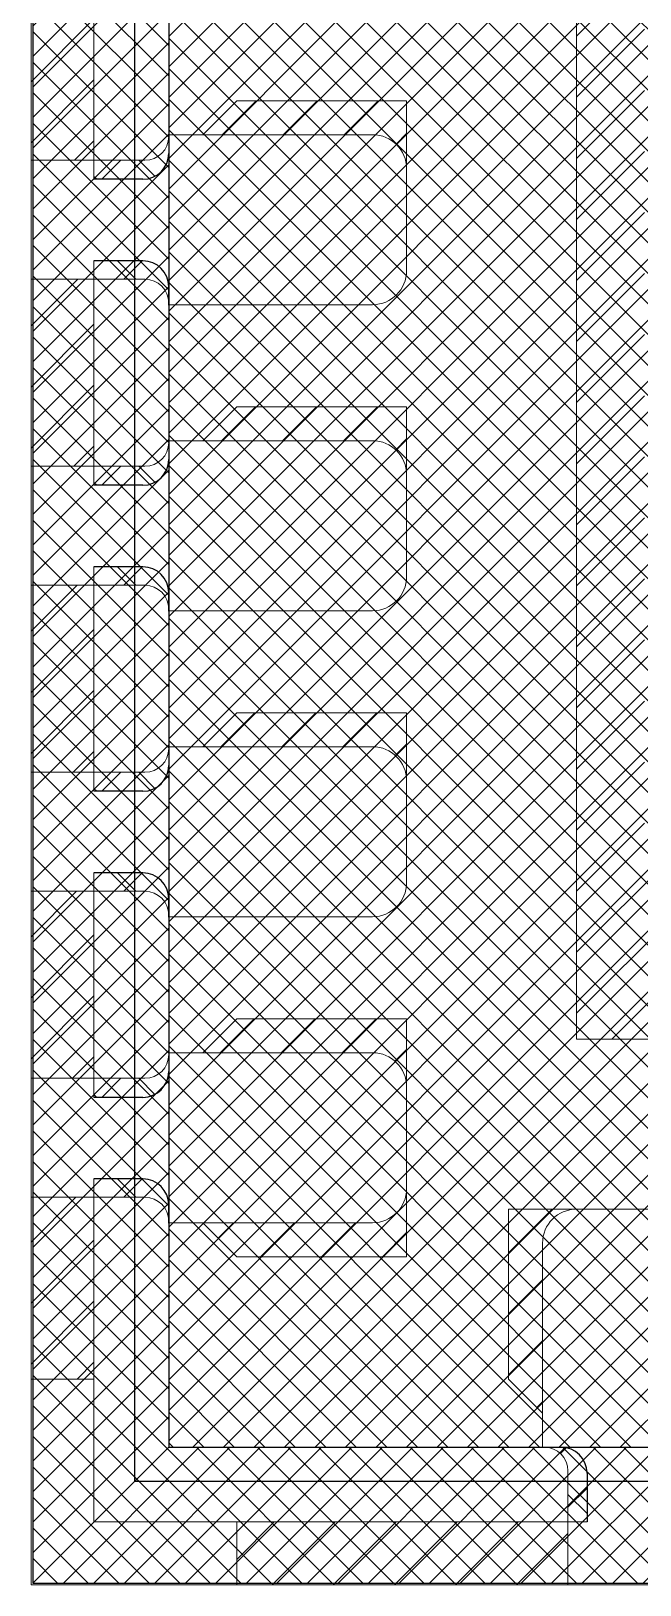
# Model space of a CAD drawing. Extents: x -4.2 to 13.4, y -4.2 to 26.3.
# Drawn here: x 8.704 to 9.152, y 6.3 to 7.443 of the extents above; entities that cross this region are included whole.
import ezdxf

# ---------------------------------------------------------------- set-up
doc = ezdxf.new("R2010")
doc.units = 0
doc.linetypes.add('SLD-Solid', pattern=[0])
doc.layers.add('AM_4', color=3, linetype='Continuous', lineweight=25)
doc.layers.add('LDF', color=7, linetype='SLD-Solid')
doc.layers.add('LF-LINE', color=1, linetype='Continuous')

# ---------------------------------------------------------------- blocks, each defined once
blk = doc.blocks.new('A$C4FDA2A6F')
h = blk.add_hatch()
h.set_pattern_fill('ANSI31', color=256, scale=0.01)
h.set_pattern_definition([(45, (-2.857637, 0.01955), (-0.02245064, 0.02245064), [])])
h.paths.add_polyline_path([(-2.8455, 0.0685), (-2.8918, 0.0685), (-2.8918, -0.0353), (-2.8455, -0.0353)])
h.paths.add_polyline_path([(-2.8455, -0.1228), (-2.8918, -0.1228), (-2.8918, -0.2603), (-2.8455, -0.2603)])
h.paths.add_polyline_path([(-2.8455, -0.3478), (-2.8918, -0.3478), (-2.8918, -0.4853), (-2.8455, -0.4853)])
h.paths.add_polyline_path([(-2.8455, -0.5728), (-2.8918, -0.5728), (-2.8918, -0.7103), (-2.8455, -0.7103)])
h.paths.add_polyline_path([(-2.8455, -0.7978), (-2.8918, -0.7978), (-2.8918, -0.9353), (-2.8455, -0.9353)])
h.paths.add_polyline_path([(-2.8455, -1.0228), (-2.8918, -1.0228), (-2.8918, -1.1603), (-2.8455, -1.1603)])
h.paths.add_polyline_path([(-2.8455, -1.2478), (-2.8918, -1.2478), (-2.8918, -1.3853), (-2.8455, -1.3853)])
h.paths.add_polyline_path([(-2.8455, -1.4728), (-2.8918, -1.4728), (-2.8918, -1.6103), (-2.8455, -1.6103)])
h.paths.add_polyline_path([(-2.8455, -1.6978), (-2.8918, -1.6978), (-2.8918, -1.8353), (-2.8455, -1.8353)])
h.paths.add_polyline_path([(-2.8455, -1.9228), (-2.8918, -1.9228), (-2.8918, -2.0603), (-2.8455, -2.0603)])
h.paths.add_polyline_path([(-2.8455, -2.1478), (-2.8918, -2.1478), (-2.8918, -2.2815), (-2.8455, -2.2815)])
h.paths.add_polyline_path([(-2.4468, 0.2197), (-2.7405, 0.2197), (-2.7405, 0.1735), (-2.4468, 0.1735)])
h.paths.add_polyline_path([(-2.2218, 0.2197), (-2.3593, 0.2197), (-2.3593, 0.1735), (-2.2218, 0.1735)])
h.paths.add_polyline_path([(-1.9968, 0.2197), (-2.1343, 0.2197), (-2.1343, 0.1735), (-1.9968, 0.1735)])
h.paths.add_polyline_path([(-1.7718, 0.2197), (-1.9093, 0.2197), (-1.9093, 0.1735), (-1.7718, 0.1735)])
h.paths.add_polyline_path([(-1.5468, 0.2197), (-1.6843, 0.2197), (-1.6843, 0.1735), (-1.5468, 0.1735)])
h.paths.add_polyline_path([(-1.2343, 0.2197), (-1.4593, 0.2197), (-1.4593, 0.1735), (-1.2343, 0.1735)])
h.paths.add_polyline_path([(-1.0093, 0.2197), (-1.1468, 0.2197), (-1.1468, 0.1735), (-1.0093, 0.1735)])
h.paths.add_polyline_path([(-0.7843, 0.2197), (-0.9218, 0.2197), (-0.9218, 0.1735), (-0.7843, 0.1735)])
h.paths.add_polyline_path([(-0.5593, 0.2197), (-0.6968, 0.2197), (-0.6968, 0.1735), (-0.5593, 0.1735)])
h.paths.add_polyline_path([(-0.3343, 0.2197), (-0.4718, 0.2197), (-0.4718, 0.1735), (-0.3343, 0.1735)])
h.paths.add_polyline_path([(0.0845, 0.2197), (-0.2468, 0.2197), (-0.2468, 0.1735), (-0.0155, 0.1735), (-0.0155, 0.1435), (0.0845, 0.1435)])
h.paths.add_polyline_path([(-0.353, 0.0985), (-0.378, 0.0735), (-0.428, 0.0735), (-0.453, 0.0985), (-0.453, 0.0185), (-0.353, 0.0185)])
h.paths.add_polyline_path([(-0.578, 0.0985), (-0.603, 0.0735), (-0.653, 0.0735), (-0.678, 0.0985), (-0.678, 0.0185), (-0.578, 0.0185)])
h.paths.add_polyline_path([(-0.803, 0.0985), (-0.828, 0.0735), (-0.878, 0.0735), (-0.903, 0.0985), (-0.903, 0.0185), (-0.803, 0.0185)])
h.paths.add_polyline_path([(-1.028, 0.0985), (-1.053, 0.0735), (-1.103, 0.0735), (-1.128, 0.0985), (-1.128, 0.0185), (-1.028, 0.0185)])
h.paths.add_polyline_path([(-1.5655, 0.0985), (-1.5905, 0.0735), (-1.6405, 0.0735), (-1.6655, 0.0985), (-1.6655, 0.0185), (-1.5655, 0.0185)])
h.paths.add_polyline_path([(-1.7905, 0.0985), (-1.8155, 0.0735), (-1.8655, 0.0735), (-1.8905, 0.0985), (-1.8905, 0.0185), (-1.7905, 0.0185)])
h.paths.add_polyline_path([(-2.0155, 0.0985), (-2.0405, 0.0735), (-2.0905, 0.0735), (-2.1155, 0.0985), (-2.1155, 0.0185), (-2.0155, 0.0185)])
h.paths.add_polyline_path([(-2.2405, 0.0985), (-2.2655, 0.0735), (-2.3155, 0.0735), (-2.3405, 0.0985), (-2.3405, 0.0185), (-2.2405, 0.0185)])
edge = h.paths.add_edge_path()
edge.add_line((-1.4155, 0.0735), (-1.4405, 0.0735))
edge.add_line((-1.4405, 0.0735), (-1.4405, 0.0085))
edge.add_line((-1.4405, 0.0085), (-1.4655, 0.0085))
edge.add_line((-1.4655, 0.0085), (-1.4655, -0.9065))
edge.add_line((-1.4655, -0.9065), (-2.2655, -0.9065))
edge.add_line((-2.2655, -0.9065), (-2.2655, -0.919))
edge.add_arc((-2.228, -0.919), 0.0375, 180, 270)
edge.add_line((-2.228, -0.9565), (-1.4405, -0.9565))
edge.add_arc((-1.4405, -0.9315), 0.025, 270, 360)
edge.add_line((-1.4155, -0.9315), (-1.4155, 0.0735))
edge = h.paths.add_edge_path()
edge.add_line((-2.6155, -0.6665), (-2.7405, -0.6665))
edge.add_line((-2.7405, -0.6665), (-2.7655, -0.6915))
edge.add_line((-2.7655, -0.6915), (-2.6405, -0.6915))
edge.add_arc((-2.6405, -0.7165), 0.025, 0, 90, ccw=False)
edge.add_line((-2.6155, -0.7165), (-2.6155, -0.6665))
edge = h.paths.add_edge_path()
edge.add_line((-2.6155, -0.8915), (-2.7405, -0.8915))
edge.add_line((-2.7405, -0.8915), (-2.7655, -0.9165))
edge.add_line((-2.7655, -0.9165), (-2.6405, -0.9165))
edge.add_arc((-2.6405, -0.9415), 0.025, 0, 90, ccw=False)
edge.add_line((-2.6155, -0.9415), (-2.6155, -0.8915))
edge = h.paths.add_edge_path()
edge.add_line((-2.6155, -1.1165), (-2.7405, -1.1165))
edge.add_line((-2.7405, -1.1165), (-2.7655, -1.1415))
edge.add_line((-2.7655, -1.1415), (-2.6405, -1.1415))
edge.add_arc((-2.6405, -1.1665), 0.025, 0, 90, ccw=False)
edge.add_line((-2.6155, -1.1665), (-2.6155, -1.1165))
edge = h.paths.add_edge_path()
edge.add_line((-2.6155, -1.3415), (-2.7405, -1.3415))
edge.add_line((-2.7405, -1.3415), (-2.7655, -1.3665))
edge.add_line((-2.7655, -1.3665), (-2.6405, -1.3665))
edge.add_arc((-2.6405, -1.3915), 0.025, 0, 90, ccw=False)
edge.add_line((-2.6155, -1.3915), (-2.6155, -1.3415))
edge = h.paths.add_edge_path()
edge.add_line((-2.6155, -1.5665), (-2.7405, -1.5665))
edge.add_line((-2.7405, -1.5665), (-2.7655, -1.5915))
edge.add_line((-2.7655, -1.5915), (-2.6405, -1.5915))
edge.add_arc((-2.6405, -1.6165), 0.025, 0, 90, ccw=False)
edge.add_line((-2.6155, -1.6165), (-2.6155, -1.5665))
edge = h.paths.add_edge_path()
edge.add_line((-2.6155, -1.7915), (-2.7405, -1.7915))
edge.add_line((-2.7405, -1.7915), (-2.7655, -1.8165))
edge.add_line((-2.7655, -1.8165), (-2.6405, -1.8165))
edge.add_arc((-2.6405, -1.8415), 0.025, 0, 90, ccw=False)
edge.add_line((-2.6155, -1.8415), (-2.6155, -1.7915))
edge = h.paths.add_edge_path()
edge.add_line((-2.6155, -2.0165), (-2.7405, -2.0165))
edge.add_line((-2.7405, -2.0165), (-2.7655, -2.0415))
edge.add_line((-2.7655, -2.0415), (-2.6405, -2.0415))
edge.add_arc((-2.6405, -2.0665), 0.025, 0, 90, ccw=False)
edge.add_line((-2.6155, -2.0665), (-2.6155, -2.0165))
edge = h.paths.add_edge_path()
edge.add_arc((-2.6405, -2.1415), 0.025, -90, 0, ccw=False)
edge.add_line((-2.6405, -2.1665), (-2.7655, -2.1665))
edge.add_line((-2.7655, -2.1665), (-2.7405, -2.1915))
edge.add_line((-2.7405, -2.1915), (-2.6155, -2.1915))
edge.add_line((-2.6155, -2.1915), (-2.6155, -2.1415))
edge = h.paths.add_edge_path()
edge.add_arc((-2.4905, -2.1815), 0.025, 90, 180, ccw=False)
edge.add_line((-2.4905, -2.1565), (-2.5405, -2.1565))
edge.add_line((-2.5405, -2.1565), (-2.5405, -2.2815))
edge.add_line((-2.5405, -2.2815), (-2.5155, -2.3065))
edge.add_line((-2.5155, -2.3065), (-2.5155, -2.1815))
edge = h.paths.add_edge_path()
edge.add_line((-2.3655, -2.1565), (-2.4155, -2.1565))
edge.add_arc((-2.4155, -2.1815), 0.025, 0, 90, ccw=False)
edge.add_line((-2.3905, -2.1815), (-2.3905, -2.3065))
edge.add_line((-2.3905, -2.3065), (-2.3655, -2.2815))
edge.add_line((-2.3655, -2.2815), (-2.3655, -2.1565))
edge = h.paths.add_edge_path()
edge.add_arc((-2.0405, -2.1815), 0.025, 90, 180, ccw=False)
edge.add_line((-2.0405, -2.1565), (-2.0905, -2.1565))
edge.add_line((-2.0905, -2.1565), (-2.0905, -2.2815))
edge.add_line((-2.0905, -2.2815), (-2.0655, -2.3065))
edge.add_line((-2.0655, -2.3065), (-2.0655, -2.1815))
edge = h.paths.add_edge_path()
edge.add_line((-1.9155, -2.1565), (-1.9655, -2.1565))
edge.add_arc((-1.9655, -2.1815), 0.025, 0, 90, ccw=False)
edge.add_line((-1.9405, -2.1815), (-1.9405, -2.3065))
edge.add_line((-1.9405, -2.3065), (-1.9155, -2.2815))
edge.add_line((-1.9155, -2.2815), (-1.9155, -2.1565))
edge = h.paths.add_edge_path()
edge.add_line((-0.0155, -2.3565), (0.0845, -2.3565))
edge.add_line((0.0845, -2.3565), (0.0845, -2.2315))
edge.add_line((0.0845, -2.2315), (0.1345, -2.1815))
edge.add_line((0.1345, -2.1815), (-0.0155, -2.1815))
edge.add_line((-0.0155, -2.1815), (-0.0155, -0.0315))
edge.add_line((-0.0155, -0.0315), (0.1345, -0.0315))
edge.add_line((0.1345, -0.0315), (0.0845, 0.0185))
edge.add_line((0.0845, 0.0185), (0.0845, 0.1435))
edge.add_line((0.0845, 0.1435), (-0.0155, 0.1435))
edge.add_line((-0.0155, 0.1435), (-0.0155, 0.0185))
edge.add_line((-0.0155, 0.0185), (-0.103, 0.0185))
edge.add_arc((-0.103, -0.0315), 0.05, 90, 180)
edge.add_line((-0.153, -0.0315), (-0.153, -2.1815))
edge.add_arc((-0.103, -2.1815), 0.05, 180, 270)
edge.add_line((-0.103, -2.2315), (-0.0155, -2.2315))
edge.add_line((-0.0155, -2.2315), (-0.0155, -2.3565))
h = blk.add_hatch()
h.set_pattern_fill('ANSI31', color=256, scale=0.01)
h.set_pattern_definition([(45, (-33.184734, -46.211243), (-0.02245064, 0.02245064), [])])
edge = h.paths.add_edge_path()
edge.add_line((-2.4905, -2.0315), (-2.2905, -2.0315))
edge.add_line((-2.2905, -2.0315), (-2.2905, -2.1815))
edge.add_arc((-2.2655, -2.1815), 0.025, 450, 540, ccw=False)
edge.add_line((-2.2655, -2.1565), (-2.1905, -2.1565))
edge.add_arc((-2.1905, -2.1815), 0.025, 360, 450, ccw=False)
edge.add_line((-2.1655, -2.1815), (-2.1655, -2.0315))
edge.add_line((-2.1655, -2.0315), (-1.6155, -2.0315))
edge.add_line((-1.6155, -2.0315), (-1.6155, -2.1815))
edge.add_arc((-1.5905, -2.1815), 0.025, 450, 540, ccw=False)
edge.add_line((-1.5905, -2.1565), (-1.5155, -2.1565))
edge.add_arc((-1.5155, -2.1815), 0.025, 360, 450, ccw=False)
edge.add_line((-1.4905, -2.1815), (-1.4905, -2.0315))
edge.add_line((-1.4905, -2.0315), (-1.4155, -2.0315))
edge.add_line((-1.4155, -2.0315), (-1.4155, -1.3565))
edge.add_line((-1.4155, -1.3565), (-1.2655, -1.3565))
edge.add_line((-1.2655, -1.3565), (-1.2655, -1.1065))
edge.add_line((-1.2655, -1.1065), (-1.4155, -1.1065))
edge.add_line((-1.4155, -1.1065), (-1.4155, -1.0565))
edge.add_line((-1.4155, -1.0565), (-2.4905, -1.0565))
edge.add_line((-2.4905, -1.0565), (-2.4905, -2.0315))
h.paths.add_polyline_path([(-1.4655, -1.1065), (-1.4655, -1.544), (-1.4655, -1.9815), (-2.3405, -1.9815), (-2.4405, -1.8815), (-2.4405, -1.1065)], flags=16)
edge = h.paths.add_edge_path()
edge.add_line((-1.2655, -2.3115), (-1.2405, -2.2865))
edge.add_line((-1.2405, -2.2865), (-1.1905, -2.2865))
edge.add_line((-1.1905, -2.2865), (-1.1655, -2.3115))
edge.add_line((-1.1655, -2.3115), (-1.1655, -2.3315))
edge.add_line((-1.1655, -2.3315), (-1.1643, -2.3315))
edge.add_arc((-1.1643, -2.349), 0.0175, 360, 450, ccw=False)
edge.add_line((-1.1468, -2.349), (-1.1468, -2.3565))
edge.add_line((-1.1468, -2.3565), (-1.0593, -2.3565))
edge.add_line((-1.0593, -2.3565), (-1.0593, -2.349))
edge.add_arc((-1.0418, -2.349), 0.0175, 90, 180, ccw=False)
edge.add_line((-1.0418, -2.3315), (-1.0405, -2.3315))
edge.add_line((-1.0405, -2.3315), (-1.0405, -1.9815))
edge.add_line((-1.0405, -1.9815), (-1.1155, -1.9815))
edge.add_line((-1.1155, -1.9815), (-1.2655, -1.9815))
edge.add_line((-1.2655, -1.9815), (-1.2655, -2.0315))
edge.add_line((-1.2655, -2.0315), (-1.228, -2.0315))
edge.add_line((-1.228, -2.0315), (-1.228, -2.1565))
edge.add_line((-1.228, -2.1565), (-1.2905, -2.1565))
edge.add_arc((-1.2905, -2.1815), 0.025, 360, 450, ccw=False)
edge.add_line((-1.2655, -2.1815), (-1.2655, -2.3115))
h.paths.add_polyline_path([(-1.2155, -1.7565), (-1.1155, -1.7565), (-1.1155, -1.894), (-0.9655, -1.894), (-0.9655, -1.6253), (-1.2155, -1.6253)])
at = {"linetype": 'ByBlock', "ltscale": 10}
h = blk.add_hatch(dxfattribs=at)
h.set_pattern_fill('ANSI37', color=3, scale=0.01, angle=180, style=0)
h.set_pattern_definition([(225, (-2.830144, -1.468638), (0.022451, -0.022451), []), (315, (-2.830144, -1.468638), (0.022451, 0.022451), [])])
h.paths.add_polyline_path([(-2.8455, -1.4728), (-2.8155, -1.4728), (-2.8155, -1.4593), (-2.8455, -1.4593)])
h.paths.add_polyline_path([(-2.8155, -1.4728), (-2.808, -1.4728, -0.413571), (-2.7905, -1.4902), (-2.7905, -1.4783, 0.414214), (-2.8095, -1.4593), (-2.8155, -1.4593)])
h.paths.add_polyline_path([(-2.8455, -1.3993), (-2.8155, -1.3993), (-2.8155, -1.3853), (-2.8455, -1.3853)])
h.paths.add_polyline_path([(-2.8155, -1.3993), (-2.8095, -1.3993, 0.414214), (-2.7905, -1.3803), (-2.7905, -1.3677, -0.414856), (-2.808, -1.3853), (-2.8155, -1.3853)])
h = blk.add_hatch(dxfattribs=at)
h.set_pattern_fill('ANSI37', color=3, scale=0.01, angle=180, style=0)
h.set_pattern_definition([(225, (-2.830144, -1.693638), (0.022451, -0.022451), []), (315, (-2.830144, -1.693638), (0.022451, 0.022451), [])])
h.paths.add_polyline_path([(-2.8455, -1.6978), (-2.8155, -1.6978), (-2.8155, -1.6843), (-2.8455, -1.6843)])
h.paths.add_polyline_path([(-2.8155, -1.6978), (-2.808, -1.6978, -0.413571), (-2.7905, -1.7152), (-2.7905, -1.7033, 0.414214), (-2.8095, -1.6843), (-2.8155, -1.6843)])
h.paths.add_polyline_path([(-2.8455, -1.6243), (-2.8155, -1.6243), (-2.8155, -1.6103), (-2.8455, -1.6103)])
h.paths.add_polyline_path([(-2.8155, -1.6243), (-2.8095, -1.6243, 0.414214), (-2.7905, -1.6053), (-2.7905, -1.5927, -0.414856), (-2.808, -1.6103), (-2.8155, -1.6103)])
h = blk.add_hatch(dxfattribs=at)
h.set_pattern_fill('ANSI37', color=3, scale=0.01, angle=180, style=0)
h.set_pattern_definition([(225, (-2.830144, -1.918638), (0.022451, -0.022451), []), (315, (-2.830144, -1.918638), (0.022451, 0.022451), [])])
h.paths.add_polyline_path([(-2.8455, -1.9228), (-2.8155, -1.9228), (-2.8155, -1.9093), (-2.8455, -1.9093)])
h.paths.add_polyline_path([(-2.8155, -1.9228), (-2.808, -1.9228, -0.413571), (-2.7905, -1.9402), (-2.7905, -1.9283, 0.414214), (-2.8095, -1.9093), (-2.8155, -1.9093)])
h.paths.add_polyline_path([(-2.8455, -1.8493), (-2.8155, -1.8493), (-2.8155, -1.8353), (-2.8455, -1.8353)])
h.paths.add_polyline_path([(-2.8155, -1.8493), (-2.8095, -1.8493, 0.414214), (-2.7905, -1.8303), (-2.7905, -1.8177, -0.414856), (-2.808, -1.8353), (-2.8155, -1.8353)])
h = blk.add_hatch(dxfattribs=at)
h.set_pattern_fill('ANSI37', color=3, scale=0.01, angle=180, style=0)
h.set_pattern_definition([(225, (-2.830144, -2.143638), (0.022451, -0.022451), []), (315, (-2.830144, -2.143638), (0.022451, 0.022451), [])])
h.paths.add_polyline_path([(-2.8455, -2.1478), (-2.8155, -2.1478), (-2.8155, -2.1343), (-2.8455, -2.1343)])
h.paths.add_polyline_path([(-2.8155, -2.1478), (-2.808, -2.1478, -0.413571), (-2.7905, -2.1652), (-2.7905, -2.1533, 0.414214), (-2.8095, -2.1343), (-2.8155, -2.1343)])
h.paths.add_polyline_path([(-2.8455, -2.0743), (-2.8155, -2.0743), (-2.8155, -2.0603), (-2.8455, -2.0603)])
h.paths.add_polyline_path([(-2.8155, -2.0743), (-2.8095, -2.0743, 0.414214), (-2.7905, -2.0553), (-2.7905, -2.0427, -0.414856), (-2.808, -2.0603), (-2.8155, -2.0603)])
h = blk.add_hatch(dxfattribs=at)
h.set_pattern_fill('ANSI37', color=3, scale=0.01, angle=-90, style=0)
h.set_pattern_definition([(315, (-2.41343, -2.371147), (0.022451, 0.022451), []), (45, (-2.41343, -2.371147), (-0.022451, 0.022451), [])])
h.paths.add_polyline_path([(-2.4093, -2.3865), (-2.4093, -2.3565), (-2.4228, -2.3565), (-2.4228, -2.3865)])
h.paths.add_polyline_path([(-2.4093, -2.3565), (-2.4093, -2.349, -0.413571), (-2.3918, -2.3315), (-2.4038, -2.3315, 0.414214), (-2.4228, -2.3505), (-2.4228, -2.3565)])
h.paths.add_polyline_path([(-2.4828, -2.3865), (-2.4828, -2.3565), (-2.4968, -2.3565), (-2.4968, -2.3865)])
h.paths.add_polyline_path([(-2.4828, -2.3565), (-2.4828, -2.3505, 0.414214), (-2.5018, -2.3315), (-2.5143, -2.3315, -0.414856), (-2.4968, -2.349), (-2.4968, -2.3565)])
h = blk.add_hatch()
h.set_pattern_fill('ANSI31', color=256, scale=0.01)
h.set_pattern_definition([(45, (-2.563682, -2.406052), (-0.02245064, 0.02245064), [])])
h.paths.add_polyline_path([(-2.4968, -2.3865), (-2.7405, -2.3865), (-2.7405, -2.4328), (-2.4968, -2.4328)])
h.paths.add_polyline_path([(-2.2718, -2.3865), (-2.4093, -2.3865), (-2.4093, -2.4328), (-2.2718, -2.4328)])
h.paths.add_polyline_path([(-2.0468, -2.3865), (-2.1843, -2.3865), (-2.1843, -2.4328), (-2.0468, -2.4328)])
h.paths.add_polyline_path([(-1.8218, -2.3865), (-1.9593, -2.3865), (-1.9593, -2.4328), (-1.8218, -2.4328)])
h.paths.add_polyline_path([(-1.5968, -2.3865), (-1.7343, -2.3865), (-1.7343, -2.4328), (-1.5968, -2.4328)])
h.paths.add_polyline_path([(-1.3718, -2.3865), (-1.5093, -2.3865), (-1.5093, -2.4328), (-1.3718, -2.4328)])
h.paths.add_polyline_path([(-1.1468, -2.3865), (-1.2843, -2.3865), (-1.2843, -2.4328), (-1.1468, -2.4328)])
h.paths.add_polyline_path([(-0.8343, -2.3865), (-1.0593, -2.3865), (-1.0593, -2.4328), (-0.8343, -2.4328)])
h.paths.add_polyline_path([(-0.6093, -2.3865), (-0.7468, -2.3865), (-0.7468, -2.4328), (-0.6093, -2.4328)])
h.paths.add_polyline_path([(-0.3843, -2.3865), (-0.5218, -2.3865), (-0.5218, -2.4328), (-0.3843, -2.4328)])
h.paths.add_polyline_path([(0.0845, -2.3565), (-0.0155, -2.3565), (-0.0155, -2.3865), (-0.2968, -2.3865), (-0.2968, -2.4328), (0.0845, -2.4328)])
at = {"color": 6, "linetype": 'SLD-Solid'}
for q in [(-2.8155, 0.1435), (0.1845, -2.3565)]:
    blk.add_line((-2.8155, -2.3565), q, dxfattribs=at)
at = {"layer": 'LDF', "linetype": 'SLD-Solid', "lineweight": 15}
for p, q in [((-2.8918, -2.4328), (-2.8918, 0.2197)), ((-2.4905, -2.0315), (-2.4905, -1.0565)), ((-2.8455, -1.2343), (-2.8455, -1.3993)), ((-2.8455, -1.2343), (-2.8455, -1.3993)), ((-2.8918, -1.3853), (-2.8918, -1.2478)), ((-2.8918, -1.3853), (-2.8918, -1.2478)), ((-2.7655, -1.3665), (-2.7405, -1.3415)), ((-2.7655, -1.3665), (-2.7405, -1.3415)), ((-2.7405, -1.3415), (-2.6155, -1.3415)), ((-2.7405, -1.3415), (-2.6155, -1.3415)), ((-2.6155, -1.3415), (-2.6155, -1.3915)), ((-2.6155, -1.4665), (-2.6155, -1.3415)), ((-2.6155, -1.3415), (-2.6155, -1.3915)), ((-2.6155, -1.4665), (-2.6155, -1.3415)), ((-2.7655, -1.3665), (-2.7905, -1.3665)), ((-2.6405, -1.3665), (-2.7905, -1.3665)), ((-2.7905, -1.3678), (-2.7905, -1.3665)), ((-2.7655, -1.3665), (-2.7905, -1.3665)), ((-2.6405, -1.3665), (-2.7905, -1.3665)), ((-2.7905, -1.3678), (-2.7905, -1.3665)), ((-2.7905, -1.3665), (-2.7905, -1.3678)), ((-2.6405, -1.3665), (-2.7655, -1.3665)), ((-2.6405, -1.3665), (-2.7655, -1.3665)), ((-2.8155, -1.3853), (-2.8918, -1.3853)), ((-2.8455, -1.3853), (-2.8918, -1.3853)), ((-2.8155, -1.3853), (-2.8918, -1.3853)), ((-2.8455, -1.3853), (-2.8918, -1.3853)), ((-2.8155, -1.3853), (-2.8455, -1.3853)), ((-2.8155, -1.3853), (-2.8455, -1.3853)), ((-2.8155, -1.3853), (-2.8455, -1.3853)), ((-2.808, -1.3853), (-2.8155, -1.3853)), ((-2.808, -1.3853), (-2.8155, -1.3853)), ((-2.8155, -1.4728), (-2.8155, -1.3853)), ((-2.8155, -1.3853), (-2.808, -1.3853)), ((-2.6155, -1.4665), (-2.6155, -1.3915)), ((-2.6155, -1.4665), (-2.6155, -1.3915)), ((-2.8455, -1.4593), (-2.8455, -1.6192)), ((-2.8455, -1.4593), (-2.8455, -1.6243)), ((-2.8918, -1.4728), (-2.8455, -1.4728)), ((-2.8918, -1.4728), (-2.8155, -1.4728)), ((-2.8918, -1.6103), (-2.8918, -1.4728)), ((-2.8918, -1.4728), (-2.8455, -1.4728)), ((-2.8918, -1.4728), (-2.8155, -1.4728)), ((-2.8918, -1.6103), (-2.8918, -1.4728)), ((-2.8455, -1.4728), (-2.8155, -1.4728)), ((-2.8455, -1.4728), (-2.8155, -1.4728)), ((-2.8455, -1.4728), (-2.8155, -1.4728)), ((-2.8155, -1.4728), (-2.808, -1.4728)), ((-2.8155, -1.4728), (-2.808, -1.4728)), ((-2.808, -1.4728), (-2.8155, -1.4728)), ((-2.7905, -1.4915), (-2.7905, -1.4903)), ((-2.7905, -1.4915), (-2.7905, -1.4903)), ((-2.7905, -1.4903), (-2.7905, -1.4915)), ((-2.6405, -1.4915), (-2.7905, -1.4915)), ((-2.6405, -1.4915), (-2.7905, -1.4915)), ((-2.7655, -1.5915), (-2.7405, -1.5665)), ((-2.7655, -1.5915), (-2.7405, -1.5665)), ((-2.7405, -1.5665), (-2.6155, -1.5665)), ((-2.7405, -1.5665), (-2.6155, -1.5665)), ((-2.6155, -1.5665), (-2.6155, -1.6165)), ((-2.6155, -1.6915), (-2.6155, -1.5665)), ((-2.6155, -1.5665), (-2.6155, -1.6165)), ((-2.6155, -1.6915), (-2.6155, -1.5665)), ((-2.7655, -1.5915), (-2.7905, -1.5915)), ((-2.6405, -1.5915), (-2.7905, -1.5915)), ((-2.7905, -1.5928), (-2.7905, -1.5915)), ((-2.7655, -1.5915), (-2.7905, -1.5915)), ((-2.6405, -1.5915), (-2.7905, -1.5915)), ((-2.7905, -1.5928), (-2.7905, -1.5915)), ((-2.7905, -1.5915), (-2.7905, -1.5928)), ((-2.6405, -1.5915), (-2.7655, -1.5915)), ((-2.6405, -1.5915), (-2.7655, -1.5915)), ((-2.8155, -1.6103), (-2.8918, -1.6103)), ((-2.8455, -1.6103), (-2.8918, -1.6103)), ((-2.8155, -1.6103), (-2.8918, -1.6103)), ((-2.8455, -1.6103), (-2.8918, -1.6103)), ((-2.8155, -1.6103), (-2.8455, -1.6103)), ((-2.8155, -1.6103), (-2.8455, -1.6103)), ((-2.8155, -1.6103), (-2.8455, -1.6103)), ((-2.808, -1.6103), (-2.8155, -1.6103)), ((-2.808, -1.6103), (-2.8155, -1.6103)), ((-2.8155, -1.6978), (-2.8155, -1.6103)), ((-2.8155, -1.6103), (-2.808, -1.6103)), ((-2.6155, -1.6915), (-2.6155, -1.6165)), ((-2.6155, -1.6915), (-2.6155, -1.6165)), ((-2.8455, -1.6843), (-2.8455, -1.8493)), ((-2.8455, -1.6843), (-2.8455, -1.8493)), ((-2.8918, -1.6978), (-2.8455, -1.6978)), ((-2.8918, -1.6978), (-2.8155, -1.6978)), ((-2.8918, -1.8353), (-2.8918, -1.6978)), ((-2.8918, -1.6978), (-2.8455, -1.6978)), ((-2.8918, -1.6978), (-2.8155, -1.6978)), ((-2.8918, -1.8353), (-2.8918, -1.6978)), ((-2.8455, -1.6978), (-2.8155, -1.6978)), ((-2.8455, -1.6978), (-2.8155, -1.6978)), ((-2.8455, -1.6978), (-2.8155, -1.6978)), ((-2.8155, -1.6978), (-2.808, -1.6978)), ((-2.8155, -1.6978), (-2.808, -1.6978)), ((-2.808, -1.6978), (-2.8155, -1.6978)), ((-2.7905, -1.7165), (-2.7905, -1.7153)), ((-2.7905, -1.7165), (-2.7905, -1.7153)), ((-2.7905, -1.7153), (-2.7905, -1.7165)), ((-2.6405, -1.7165), (-2.7905, -1.7165)), ((-2.6405, -1.7165), (-2.7905, -1.7165)), ((-2.7655, -1.8165), (-2.7405, -1.7915)), ((-2.7405, -1.7915), (-2.6155, -1.7915)), ((-2.6155, -1.7915), (-2.6155, -1.8415)), ((-2.6155, -1.9165), (-2.6155, -1.7915)), ((-2.7655, -1.8165), (-2.7905, -1.8165)), ((-2.6405, -1.8165), (-2.7905, -1.8165)), ((-2.7905, -1.8178), (-2.7905, -1.8165)), ((-2.7905, -1.8165), (-2.7905, -1.8178)), ((-2.6405, -1.8165), (-2.7655, -1.8165)), ((-2.8155, -1.8353), (-2.8918, -1.8353)), ((-2.8455, -1.8353), (-2.8918, -1.8353)), ((-2.8155, -1.8353), (-2.8918, -1.8353)), ((-2.8455, -1.8353), (-2.8918, -1.8353)), ((-2.8155, -1.8353), (-2.8455, -1.8353)), ((-2.8155, -1.8353), (-2.8455, -1.8353)), ((-2.8155, -1.8353), (-2.8455, -1.8353)), ((-2.808, -1.8353), (-2.8155, -1.8353)), ((-2.808, -1.8353), (-2.8155, -1.8353)), ((-2.8155, -1.9228), (-2.8155, -1.8353)), ((-2.8155, -1.8353), (-2.808, -1.8353)), ((-2.6155, -1.9165), (-2.6155, -1.8415)), ((-2.8455, -1.9093), (-2.8455, -2.0743)), ((-2.8455, -1.9093), (-2.8455, -2.0743)), ((-2.8918, -1.9228), (-2.8455, -1.9228)), ((-2.8918, -1.9228), (-2.8155, -1.9228)), ((-2.8918, -2.0603), (-2.8918, -1.9228)), ((-2.8918, -1.9228), (-2.8455, -1.9228)), ((-2.8918, -1.9228), (-2.8155, -1.9228)), ((-2.8918, -2.0603), (-2.8918, -1.9228)), ((-2.8455, -1.9228), (-2.8155, -1.9228)), ((-2.8455, -1.9228), (-2.8155, -1.9228)), ((-2.8455, -1.9228), (-2.8155, -1.9228)), ((-2.8155, -1.9228), (-2.808, -1.9228)), ((-2.8155, -1.9228), (-2.808, -1.9228)), ((-2.808, -1.9228), (-2.8155, -1.9228)), ((-2.7905, -1.9415), (-2.7905, -1.9403)), ((-2.7905, -1.9403), (-2.7905, -1.9415)), ((-2.6405, -1.9415), (-2.7905, -1.9415)), ((-2.7655, -2.0415), (-2.7405, -2.0165)), ((-2.7405, -2.0165), (-2.6155, -2.0165)), ((-2.6155, -2.0165), (-2.6155, -2.0665)), ((-2.6155, -2.1915), (-2.6155, -2.0165)), ((-2.4905, -2.0315), (-2.2905, -2.0315)), ((-2.7655, -2.0415), (-2.7905, -2.0415)), ((-2.6405, -2.0415), (-2.7905, -2.0415)), ((-2.7905, -2.0428), (-2.7905, -2.0415)), ((-2.7905, -2.0415), (-2.7905, -2.0428)), ((-2.6405, -2.0415), (-2.7655, -2.0415)), ((-2.8155, -2.0603), (-2.8918, -2.0603)), ((-2.8455, -2.0603), (-2.8918, -2.0603)), ((-2.8155, -2.0603), (-2.8918, -2.0603)), ((-2.8455, -2.0603), (-2.8918, -2.0603)), ((-2.8155, -2.0603), (-2.8455, -2.0603)), ((-2.8155, -2.0603), (-2.8455, -2.0603)), ((-2.8155, -2.0603), (-2.8455, -2.0603)), ((-2.808, -2.0603), (-2.8155, -2.0603)), ((-2.808, -2.0603), (-2.8155, -2.0603)), ((-2.8155, -2.1478), (-2.8155, -2.0603)), ((-2.8155, -2.0603), (-2.808, -2.0603)), ((-2.6155, -2.1415), (-2.6155, -2.0665)), ((-2.8455, -2.3865), (-2.8455, -2.1343)), ((-2.8455, -2.1343), (-2.8455, -2.2815)), ((-2.8455, -2.3865), (-2.8455, -2.1343)), ((-2.8455, -2.1343), (-2.8455, -2.2815)), ((-2.8918, -2.1478), (-2.8455, -2.1478)), ((-2.8918, -2.1478), (-2.8155, -2.1478)), ((-2.8918, -2.2815), (-2.8918, -2.1478)), ((-2.8918, -2.1478), (-2.8455, -2.1478)), ((-2.8918, -2.1478), (-2.8155, -2.1478)), ((-2.8918, -2.2815), (-2.8918, -2.1478)), ((-2.8455, -2.1478), (-2.8155, -2.1478)), ((-2.8455, -2.1478), (-2.8155, -2.1478)), ((-2.8455, -2.1478), (-2.8155, -2.1478)), ((-2.8155, -2.1478), (-2.808, -2.1478)), ((-2.8155, -2.1478), (-2.808, -2.1478)), ((-2.808, -2.1478), (-2.8155, -2.1478)), ((-2.6155, -2.1415), (-2.6155, -2.1915)), ((-2.5405, -2.1565), (-2.4905, -2.1565)), ((-2.3655, -2.1565), (-2.5405, -2.1565)), ((-2.5405, -2.2815), (-2.5405, -2.1565)), ((-2.4155, -2.1565), (-2.4905, -2.1565)), ((-2.7905, -2.1665), (-2.7905, -2.1653)), ((-2.7905, -2.1653), (-2.7905, -2.1665)), ((-2.7655, -2.1665), (-2.7905, -2.1665)), ((-2.6405, -2.1665), (-2.7905, -2.1665)), ((-2.6405, -2.1665), (-2.7655, -2.1665)), ((-2.7655, -2.1665), (-2.7405, -2.1915)), ((-2.5155, -2.1815), (-2.5155, -2.3065)), ((-2.5155, -2.1815), (-2.5155, -2.3315)), ((-2.7405, -2.1915), (-2.6155, -2.1915)), ((-2.8455, -2.2815), (-2.8918, -2.2815)), ((-2.8455, -2.2815), (-2.8918, -2.2815)), ((-2.8455, -2.3865), (-2.8455, -2.2815)), ((-2.8455, -2.3865), (-2.8455, -2.2815)), ((-2.5155, -2.3065), (-2.5405, -2.2815)), ((-2.5155, -2.3065), (-2.5155, -2.3315)), ((-2.5143, -2.3315), (-2.5155, -2.3315)), ((-2.5155, -2.3315), (-2.5143, -2.3315)), ((-2.4968, -2.349), (-2.4968, -2.3565)), ((-2.4968, -2.349), (-2.4968, -2.3565)), ((-2.4968, -2.3565), (-2.4968, -2.349)), ((-2.4968, -2.3565), (-2.4968, -2.3865)), ((-2.4968, -2.3565), (-2.4968, -2.4328)), ((-2.4968, -2.3565), (-2.4968, -2.3865)), ((-2.4968, -2.3565), (-2.4968, -2.4328)), ((-2.4968, -2.3565), (-2.4968, -2.3865)), ((-2.7405, -2.3865), (-2.8455, -2.3865)), ((-2.4828, -2.3865), (-2.8455, -2.3865)), ((-2.7405, -2.3865), (-2.8455, -2.3865)), ((-2.4828, -2.3865), (-2.8455, -2.3865)), ((-2.7405, -2.3865), (-2.4828, -2.3865)), ((-2.7405, -2.4328), (-2.7405, -2.3865)), ((-2.7405, -2.4328), (-2.7405, -2.3865)), ((-2.7405, -2.3865), (-2.4828, -2.3865)), ((-2.4968, -2.3865), (-2.4968, -2.4328)), ((-2.4968, -2.3865), (-2.4968, -2.4328)), ((0.2607, -2.4328), (-2.8918, -2.4328)), ((-2.4968, -2.4328), (-2.7405, -2.4328)), ((-2.4968, -2.4328), (-2.7405, -2.4328))]:
    blk.add_line(p, q, dxfattribs=at)
for centre, radius, start, end in [((-2.808, -1.3678), 0.0175, 270, 0), ((-2.808, -1.3678), 0.0175, 270, 0), ((-2.808, -1.3678), 0.0175, 270, 0), ((-2.808, -1.3678), 0.0175, 270, 0), ((-2.6405, -1.3915), 0.025, 0, 90), ((-2.6405, -1.3915), 0.025, 0, 90), ((-2.6405, -1.3915), 0.025, 0, 90), ((-2.6405, -1.3915), 0.025, 0, 90), ((-2.808, -1.4903), 0.0175, 0, 90), ((-2.808, -1.4903), 0.0175, 0, 90), ((-2.808, -1.4903), 0.0175, 0, 90), ((-2.808, -1.4903), 0.0175, 0, 90), ((-2.808, -1.4903), 0.0175, 0, 90), ((-2.6405, -1.4665), 0.025, 270, 0), ((-2.6405, -1.4665), 0.025, 270, 0), ((-2.6405, -1.4665), 0.025, 270, 0), ((-2.6405, -1.4665), 0.025, 270, 0), ((-2.808, -1.5928), 0.0175, 270, 0), ((-2.808, -1.5928), 0.0175, 270, 0), ((-2.808, -1.5928), 0.0175, 270, 0), ((-2.808, -1.5928), 0.0175, 270, 0), ((-2.6405, -1.6165), 0.025, 0, 90), ((-2.6405, -1.6165), 0.025, 0, 90), ((-2.6405, -1.6165), 0.025, 0, 90), ((-2.6405, -1.6165), 0.025, 0, 90), ((-2.808, -1.7153), 0.0175, 0, 90), ((-2.808, -1.7153), 0.0175, 0, 90), ((-2.808, -1.7153), 0.0175, 0, 90), ((-2.808, -1.7153), 0.0175, 0, 90), ((-2.808, -1.7153), 0.0175, 0, 90), ((-2.6405, -1.6915), 0.025, 270, 0), ((-2.6405, -1.6915), 0.025, 270, 0), ((-2.6405, -1.6915), 0.025, 270, 0), ((-2.6405, -1.6915), 0.025, 270, 0), ((-2.808, -1.8178), 0.0175, 270, 0), ((-2.808, -1.8178), 0.0175, 270, 0), ((-2.808, -1.8178), 0.0175, 270, 0), ((-2.808, -1.8178), 0.0175, 270, 0), ((-2.6405, -1.8415), 0.025, 0, 90), ((-2.6405, -1.8415), 0.025, 0, 90), ((-2.6405, -1.9165), 0.025, 270, 0), ((-2.6405, -1.9165), 0.025, 270, 0), ((-2.808, -1.9403), 0.0175, 0, 90), ((-2.808, -1.9403), 0.0175, 0, 90), ((-2.808, -1.9403), 0.0175, 0, 90), ((-2.808, -1.9403), 0.0175, 0, 90), ((-2.808, -1.9403), 0.0175, 0, 90), ((-2.808, -2.0428), 0.0175, 270, 0), ((-2.808, -2.0428), 0.0175, 270, 0), ((-2.808, -2.0428), 0.0175, 270, 0), ((-2.808, -2.0428), 0.0175, 270, 0), ((-2.6405, -2.0665), 0.025, 0, 90), ((-2.6405, -2.0665), 0.025, 0, 90), ((-2.808, -2.1653), 0.0175, 0, 90), ((-2.808, -2.1653), 0.0175, 0, 90), ((-2.808, -2.1653), 0.0175, 0, 90), ((-2.808, -2.1653), 0.0175, 0, 90), ((-2.808, -2.1653), 0.0175, 0, 90), ((-2.6405, -2.1415), 0.025, 270, 0), ((-2.6405, -2.1415), 0.025, 270, 0), ((-2.4905, -2.1815), 0.025, 90, 180), ((-2.4905, -2.1815), 0.025, 90, 180), ((-2.5143, -2.349), 0.0175, 0, 90), ((-2.5143, -2.349), 0.0175, 0, 90), ((-2.5143, -2.349), 0.0175, 0, 90), ((-2.5143, -2.349), 0.0175, 0, 90)]:
    blk.add_arc(centre, radius, start, end, dxfattribs=at)
at = {"layer": 'LF-LINE'}
for p, q in [((-2.7905, -1.3668), (-2.7905, -1.3803)), ((-2.8095, -1.3993), (-2.8455, -1.3993)), ((-2.8095, -1.4593), (-2.8455, -1.4593)), ((-2.7905, -1.4918), (-2.7905, -1.4783)), ((-2.7905, -1.5918), (-2.7905, -1.6053)), ((-2.8095, -1.6243), (-2.8455, -1.6243)), ((-2.8095, -1.6843), (-2.8455, -1.6843)), ((-2.7905, -1.7168), (-2.7905, -1.7033)), ((-2.7905, -1.8168), (-2.7905, -1.8303)), ((-2.8095, -1.8493), (-2.8455, -1.8493)), ((-2.8095, -1.9093), (-2.8455, -1.9093)), ((-2.7905, -1.9418), (-2.7905, -1.9283)), ((-2.7905, -2.0418), (-2.7905, -2.0553)), ((-2.8095, -2.0743), (-2.8455, -2.0743)), ((-2.8095, -2.1343), (-2.8455, -2.1343)), ((-2.7905, -2.1668), (-2.7905, -2.1533)), ((-2.5153, -2.3315), (-2.5018, -2.3315)), ((-2.4828, -2.3505), (-2.4828, -2.3865))]:
    blk.add_line(p, q, dxfattribs=at)
for centre, start, end in [((-2.8095, -1.3803), 270, 0), ((-2.8095, -1.4783), 0, 90), ((-2.8095, -1.6053), 270, 0), ((-2.8095, -1.7033), 0, 90), ((-2.8095, -1.8303), 270, 0), ((-2.8095, -1.9283), 0, 90), ((-2.8095, -2.0553), 270, 0), ((-2.8095, -2.1533), 0, 90), ((-2.5018, -2.3505), 0, 90)]:
    blk.add_arc(centre, 0.019, start, end, dxfattribs=at)

msp = doc.modelspace()

# ---------------------------------------------------------------- hatches: boundary and pattern name
at = {"layer": 'AM_4', "linetype": 'ByBlock'}
h = msp.add_hatch(dxfattribs=at)
h.set_pattern_fill('ANSI37,_O', color=254, scale=0.005)
h.set_pattern_definition([(45, (613.680976, 1049.55843), (-0.01122532015, 0.01122532015), []), (135, (613.680976, 1049.55843), (-0.01122532015, -0.01122532015), [])])
h.paths.add_polyline_path([(10.24687, 7.76423), (9.50562, 7.76423, -0.4142136), (9.33062, 7.93923), (9.33062, 8.14173), (8.70562, 8.14173), (8.70562, 6.30173), (10.43062, 6.30173), (10.43062, 6.67673), (10.42187, 6.67673, -0.4142136), (10.24687, 6.85173)])
h.paths.add_polyline_path([(10.14687, 7.66423), (10.14687, 6.57673), (10.33062, 6.57673), (10.33062, 6.40173), (8.80562, 6.40173), (8.80562, 8.04173), (9.23062, 8.04173), (9.23062, 7.66423)], flags=0)
h.paths.add_polyline_path([(9.23062, 8.04173), (9.23062, 7.66423), (10.14687, 7.66423), (10.14687, 6.57673), (10.33062, 6.57673), (10.33062, 6.40173), (8.80562, 6.40173), (8.80562, 8.04173)], flags=16)
h = msp.add_hatch(dxfattribs=at)
h.set_pattern_fill('ANSI37,_O', color=6, scale=0.005)
h.set_pattern_definition([(45, (595.013648, 1049.439978), (-0.01122532015, 0.01122532015), []), (135, (595.013648, 1049.439978), (-0.01122532015, -0.01122532015), [])])
h.paths.add_polyline_path([(10.14687, 7.66423), (9.23062, 7.66423), (9.23062, 8.04173), (8.80562, 8.04173), (8.80562, 6.40173), (10.33062, 6.40173), (10.33062, 6.57673), (10.14687, 6.57673)])

# ---------------------------------------------------------------- linework, layer by layer
at = {"layer": 'AM_4', "color": 254, "linetype": 'ByBlock'}
msp.add_lwpolyline([(10.24687, 7.76423), (9.50562, 7.76423, -0.4142136), (9.33062, 7.93923), (9.33062, 8.14173), (8.70562, 8.14173), (8.70562, 6.30173), (10.43062, 6.30173), (10.43062, 6.67673), (10.42187, 6.67673, -0.4142136), (10.24687, 6.85173)], format="xyb", close=True, dxfattribs=at)
at = {"layer": 'AM_4', "color": 6, "linetype": 'ByBlock'}
msp.add_lwpolyline([(10.14687, 7.66423), (9.23062, 7.66423), (9.23062, 8.04173), (8.80562, 8.04173), (8.80562, 6.40173), (10.33062, 6.40173), (10.33062, 6.57673), (10.14687, 6.57673)], close=True, dxfattribs=at)

# ---------------------------------------------------------------- block references
at = {"color": 7, "linetype": 'ByBlock'}
msp.add_blockref('A$C4FDA2A6F', (11.59615, 8.73327), dxfattribs=at)

doc.saveas('drawing.dxf')
